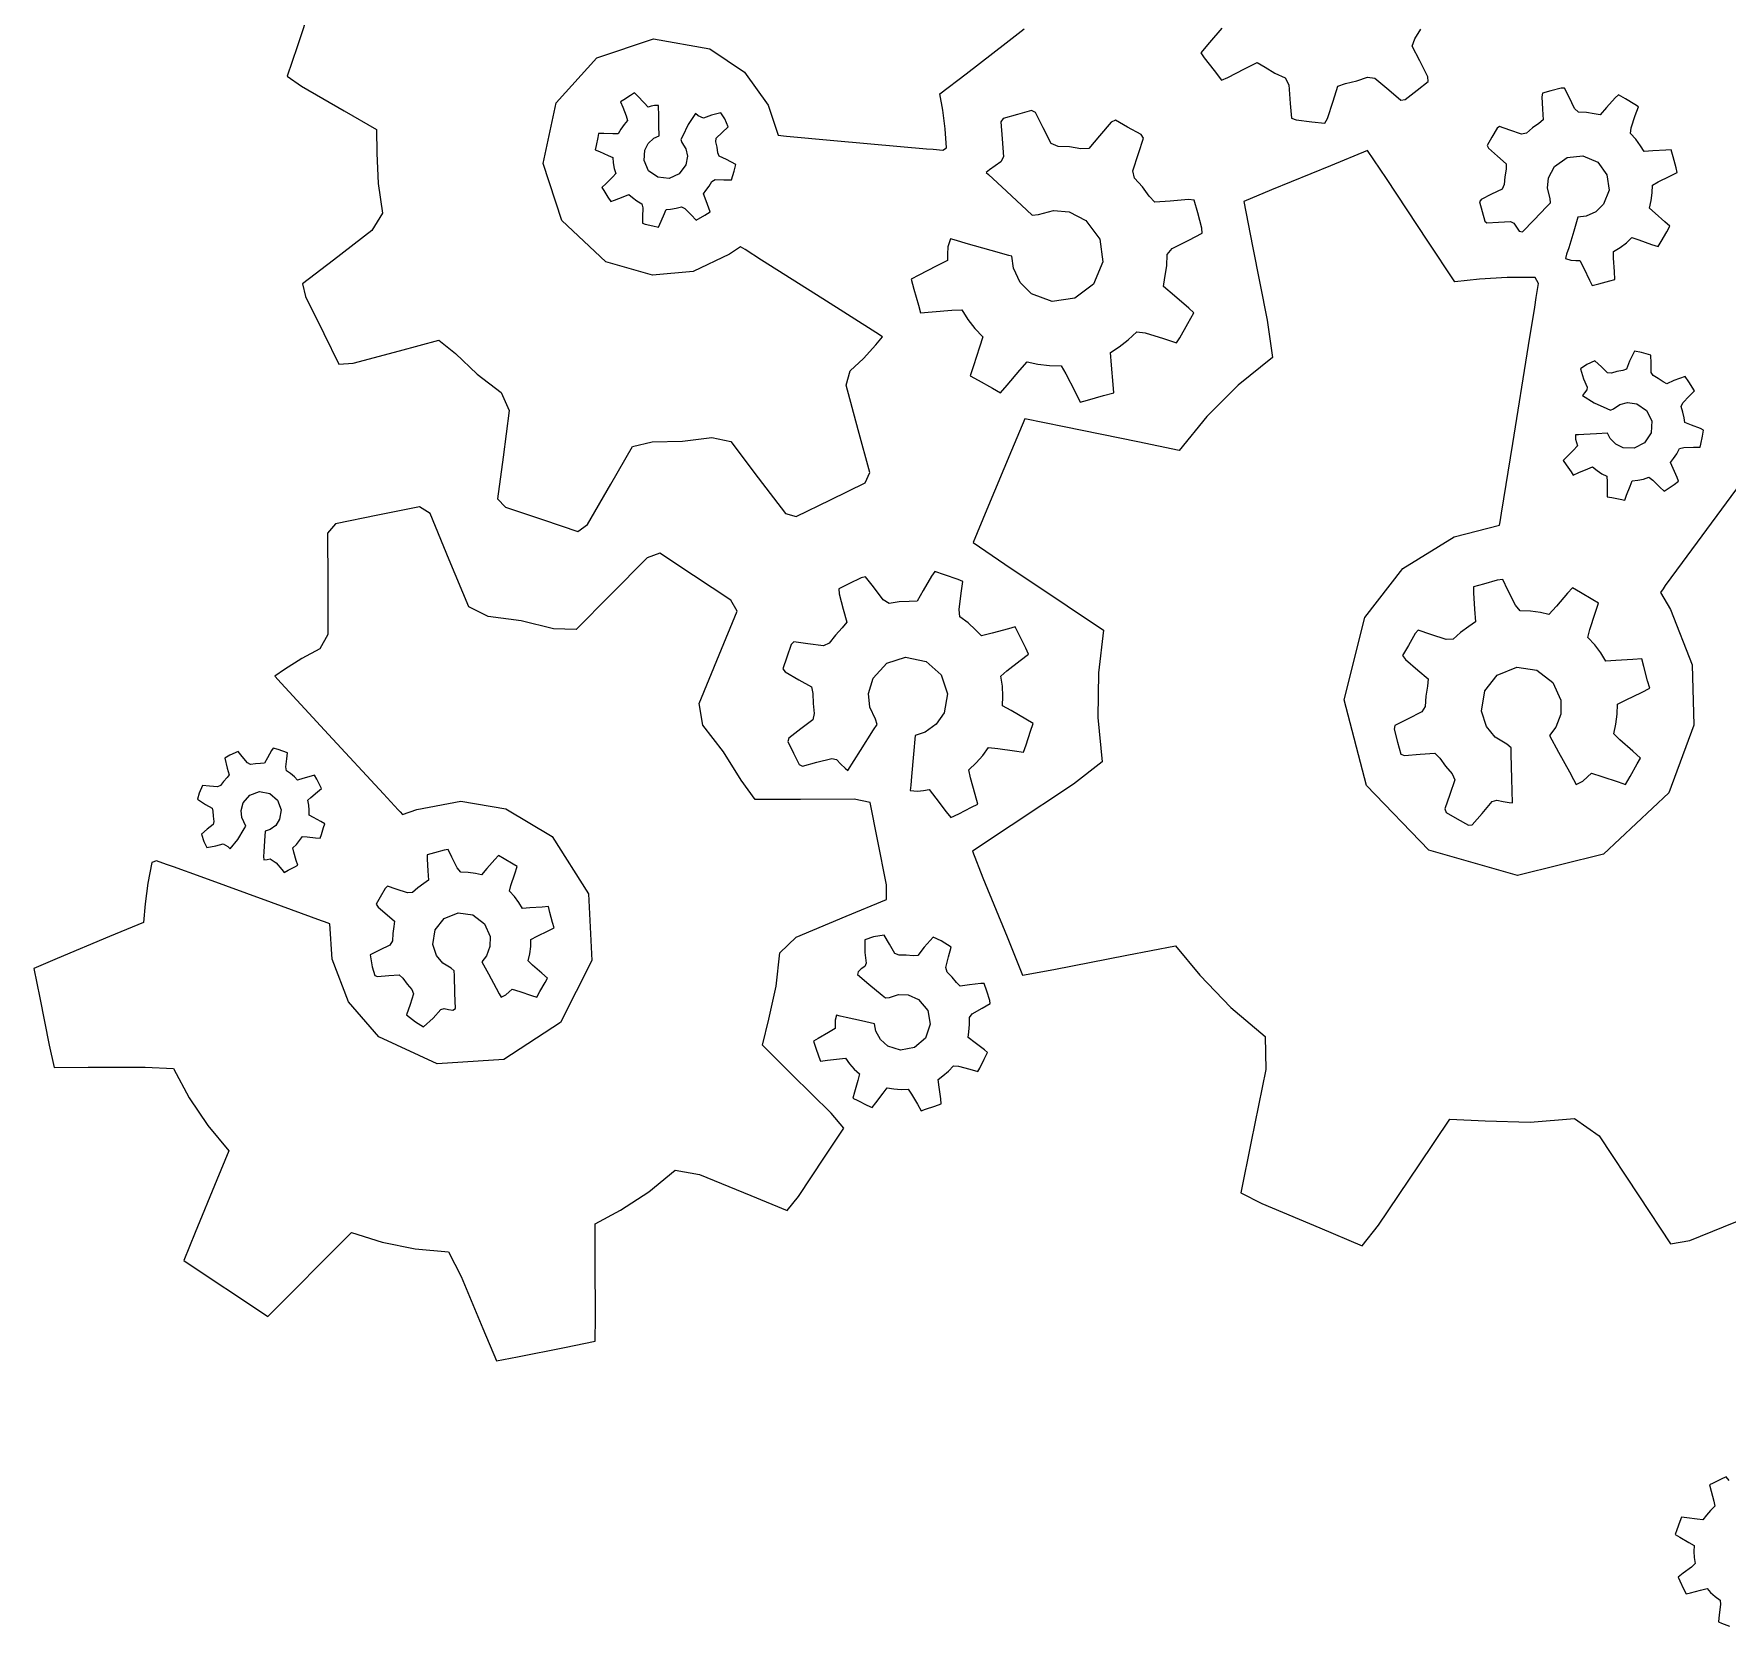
# Model space of a CAD drawing. Header units: metres. Extents: x 0 to 178, y 0 to 186.
# Drawn here: x 69.34 to 84.45, y 78.2 to 92.4 of the extents above; entities that cross this region are included whole.
import ezdxf

# ---------------------------------------------------------------- set-up
doc = ezdxf.new("R2010")
doc.units = ezdxf.units.M

msp = doc.modelspace()

# ---------------------------------------------------------------- linework, layer by layer
at = {"layer": 'COMPONENT0'}
for p, q in [((71.807, 92.646), (71.686, 92.288)), ((74.362, 92.19), (74.868, 92.36)), ((74.868, 92.36), (75.371, 92.27)), ((78.016, 92.322), (78.176, 92.447)), ((79.941, 92.453), (79.831, 92.325)), ((81.639, 92.294), (81.663, 92.359)), ((81.663, 92.359), (81.717, 92.446)), ((71.686, 92.288), (71.597, 92.025)), ((75.371, 92.27), (75.68, 92.061)), ((77.657, 92.046), (78.016, 92.322)), ((79.831, 92.325), (79.753, 92.233)), ((79.753, 92.233), (79.783, 92.188)), ((81.707, 92.162), (81.639, 92.294)), ((74, 91.789), (74.362, 92.19)), ((75.68, 92.061), (75.892, 91.766)), ((77.424, 91.868), (77.657, 92.046)), ((79.783, 92.188), (79.873, 92.075)), ((79.873, 92.075), (79.938, 91.991)), ((79.994, 92.014), (80.143, 92.091)), ((80.143, 92.091), (80.256, 92.148)), ((80.256, 92.148), (80.326, 92.105)), ((80.326, 92.105), (80.414, 92.053)), ((80.414, 92.053), (80.507, 92.01)), ((81.779, 92.02), (81.707, 92.162)), ((71.597, 92.025), (71.726, 91.936)), ((71.726, 91.936), (72.106, 91.717)), ((79.938, 91.991), (79.994, 92.014)), ((80.507, 92.01), (80.538, 91.948)), ((80.538, 91.948), (80.551, 91.783)), ((80.933, 91.804), (80.976, 91.936)), ((80.976, 91.936), (81.045, 91.959)), ((81.045, 91.959), (81.144, 91.983)), ((81.144, 91.983), (81.241, 92.018)), ((81.241, 92.018), (81.307, 92.008)), ((81.307, 92.008), (81.43, 91.903)), ((81.43, 91.903), (81.539, 91.81)), ((81.577, 91.818), (81.684, 91.902)), ((81.684, 91.902), (81.781, 91.979)), ((81.781, 91.979), (81.779, 92.02)), ((82.877, 91.894), (82.801, 91.874)), ((82.97, 91.919), (82.877, 91.894)), ((83, 91.92), (82.97, 91.919)), ((83.04, 91.839), (83, 91.92)), ((73.884, 91.245), (74, 91.789)), ((74.602, 91.814), (74.574, 91.796)), ((74.574, 91.796), (74.593, 91.749)), ((74.593, 91.749), (74.623, 91.671)), ((74.662, 91.852), (74.602, 91.814)), ((74.699, 91.876), (74.662, 91.852)), ((74.726, 91.849), (74.699, 91.876)), ((74.783, 91.789), (74.726, 91.849)), ((74.821, 91.75), (74.783, 91.789)), ((74.847, 91.757), (74.821, 91.75)), ((74.877, 91.765), (74.847, 91.757)), ((74.912, 91.765), (74.877, 91.765)), ((74.913, 91.738), (74.912, 91.765)), ((75.892, 91.766), (75.981, 91.498)), ((77.449, 91.722), (77.424, 91.868)), ((80.551, 91.783), (80.561, 91.651)), ((80.883, 91.649), (80.933, 91.804)), ((81.539, 91.81), (81.577, 91.818)), ((82.801, 91.874), (82.796, 91.841)), ((82.796, 91.841), (82.803, 91.73)), ((83.089, 91.737), (83.04, 91.839)), ((83.375, 91.745), (83.318, 91.68)), ((83.45, 91.831), (83.375, 91.745)), ((83.48, 91.859), (83.45, 91.831)), ((83.542, 91.823), (83.48, 91.859)), ((83.627, 91.773), (83.542, 91.823)), ((83.658, 91.752), (83.627, 91.773)), ((83.631, 91.674), (83.658, 91.752)), ((72.106, 91.717), (72.394, 91.551)), ((74.605, 91.594), (74.576, 91.554)), ((74.637, 91.631), (74.605, 91.594)), ((74.623, 91.671), (74.637, 91.631)), ((74.914, 91.695), (74.913, 91.738)), ((74.916, 91.585), (74.914, 91.695)), ((75.177, 91.595), (75.125, 91.488)), ((75.243, 91.691), (75.177, 91.595)), ((75.267, 91.673), (75.243, 91.691)), ((75.314, 91.65), (75.267, 91.673)), ((75.385, 91.677), (75.314, 91.65)), ((75.47, 91.698), (75.385, 91.677)), ((75.504, 91.645), (75.47, 91.698)), ((75.535, 91.574), (75.504, 91.645)), ((77.471, 91.556), (77.449, 91.722)), ((77.989, 91.648), (77.967, 91.617)), ((77.967, 91.617), (77.979, 91.465)), ((78.116, 91.684), (77.989, 91.648)), ((78.242, 91.72), (78.116, 91.684)), ((78.276, 91.702), (78.242, 91.72)), ((78.346, 91.564), (78.276, 91.702)), ((78.953, 91.615), (78.849, 91.494)), ((78.99, 91.634), (78.953, 91.615)), ((79.099, 91.572), (78.99, 91.634)), ((80.561, 91.651), (80.604, 91.636)), ((80.604, 91.636), (80.744, 91.619)), ((80.744, 91.619), (80.859, 91.606)), ((80.859, 91.606), (80.883, 91.649)), ((82.77, 91.604), (82.713, 91.564)), ((82.808, 91.636), (82.77, 91.604)), ((82.803, 91.73), (82.808, 91.636)), ((83.124, 91.705), (83.089, 91.737)), ((83.194, 91.702), (83.124, 91.705)), ((83.263, 91.69), (83.194, 91.702)), ((83.318, 91.68), (83.263, 91.69)), ((83.593, 91.565), (83.631, 91.674)), ((72.394, 91.551), (72.398, 91.338)), ((74.37, 91.478), (74.355, 91.408)), ((74.378, 91.515), (74.37, 91.478)), ((74.423, 91.514), (74.378, 91.515)), ((74.506, 91.512), (74.423, 91.514)), ((74.553, 91.511), (74.506, 91.512)), ((74.576, 91.554), (74.553, 91.511)), ((74.821, 91.426), (74.871, 91.471)), ((74.871, 91.471), (74.918, 91.493)), ((74.918, 91.493), (74.916, 91.585)), ((75.125, 91.488), (75.111, 91.46)), ((75.111, 91.46), (75.121, 91.435)), ((75.424, 91.439), (75.427, 91.471)), ((75.436, 91.392), (75.424, 91.439)), ((75.427, 91.471), (75.481, 91.523)), ((75.481, 91.523), (75.535, 91.574)), ((75.981, 91.498), (76.028, 91.494)), ((76.028, 91.494), (76.054, 91.491)), ((76.054, 91.491), (76.477, 91.453)), ((76.477, 91.453), (77.072, 91.399)), ((77.483, 91.387), (77.471, 91.556)), ((77.979, 91.465), (77.991, 91.306)), ((78.417, 91.425), (78.346, 91.564)), ((78.849, 91.494), (78.752, 91.38)), ((79.219, 91.505), (79.099, 91.572)), ((79.197, 91.335), (79.241, 91.473)), ((79.241, 91.473), (79.219, 91.505)), ((82.351, 91.481), (82.308, 91.408)), ((82.398, 91.561), (82.351, 91.481)), ((82.42, 91.576), (82.398, 91.561)), ((82.512, 91.544), (82.42, 91.576)), ((82.616, 91.508), (82.512, 91.544)), ((82.661, 91.518), (82.616, 91.508)), ((82.713, 91.564), (82.661, 91.518)), ((83.588, 91.514), (83.593, 91.565)), ((83.635, 91.462), (83.588, 91.514)), ((83.677, 91.405), (83.635, 91.462)), ((72.398, 91.338), (72.409, 91.068)), ((74.355, 91.408), (74.346, 91.369)), ((74.346, 91.369), (74.385, 91.352)), ((74.385, 91.352), (74.462, 91.319)), ((74.462, 91.319), (74.506, 91.3)), ((74.506, 91.3), (74.509, 91.252)), ((74.783, 91.272), (74.789, 91.366)), ((74.789, 91.366), (74.821, 91.426)), ((75.121, 91.435), (75.156, 91.378)), ((75.156, 91.378), (75.17, 91.313)), ((75.17, 91.313), (75.156, 91.234)), ((75.442, 91.343), (75.436, 91.392)), ((75.453, 91.311), (75.442, 91.343)), ((75.519, 91.282), (75.453, 91.311)), ((77.072, 91.399), (77.305, 91.378)), ((77.305, 91.378), (77.364, 91.373)), ((77.364, 91.373), (77.449, 91.365)), ((77.449, 91.365), (77.483, 91.387)), ((77.991, 91.306), (77.969, 91.26)), ((78.479, 91.399), (78.417, 91.425)), ((78.581, 91.394), (78.479, 91.399)), ((78.682, 91.377), (78.581, 91.394)), ((78.752, 91.38), (78.682, 91.377)), ((79.146, 91.181), (79.197, 91.335)), ((81.241, 91.362), (80.911, 91.227)), ((81.41, 91.113), (81.241, 91.362)), ((82.308, 91.408), (82.32, 91.383)), ((82.32, 91.383), (82.401, 91.311)), ((82.401, 91.311), (82.477, 91.244)), ((82.91, 91.219), (83.024, 91.301)), ((83.024, 91.301), (83.162, 91.316)), ((83.162, 91.316), (83.295, 91.258)), ((83.709, 91.354), (83.677, 91.405)), ((83.786, 91.359), (83.709, 91.354)), ((83.902, 91.366), (83.786, 91.359)), ((83.952, 91.368), (83.902, 91.366)), ((83.968, 91.306), (83.952, 91.368)), ((83.994, 91.209), (83.968, 91.306)), ((74.048, 90.737), (73.884, 91.245)), ((74.531, 91.156), (74.504, 91.126)), ((74.509, 91.252), (74.517, 91.203)), ((74.517, 91.203), (74.531, 91.156)), ((74.824, 91.182), (74.783, 91.272)), ((74.905, 91.124), (74.824, 91.182)), ((75.097, 91.154), (75.007, 91.114)), ((75.156, 91.234), (75.097, 91.154)), ((75.602, 91.237), (75.519, 91.282)), ((75.564, 91.1), (75.589, 91.179)), ((75.589, 91.179), (75.602, 91.237)), ((77.866, 91.189), (77.838, 91.166)), ((77.838, 91.166), (77.859, 91.147)), ((77.859, 91.147), (78.017, 91)), ((77.917, 91.227), (77.866, 91.189)), ((77.969, 91.26), (77.917, 91.227)), ((79.162, 91.115), (79.146, 91.181)), ((80.911, 91.227), (80.384, 91.011)), ((82.478, 91.197), (82.466, 91.128)), ((82.477, 91.244), (82.478, 91.197)), ((82.857, 91.119), (82.91, 91.219)), ((83.295, 91.258), (83.378, 91.145)), ((83.378, 91.145), (83.396, 91.007)), ((83.834, 91.083), (83.939, 91.134)), ((83.939, 91.134), (84.004, 91.166)), ((84.004, 91.166), (83.994, 91.209)), ((72.409, 91.068), (72.448, 90.803)), ((74.444, 91.068), (74.407, 91.032)), ((74.407, 91.032), (74.423, 91.005)), ((74.423, 91.005), (74.461, 90.946)), ((74.504, 91.126), (74.444, 91.068)), ((75.007, 91.114), (74.905, 91.124)), ((75.315, 90.975), (75.334, 91.005)), ((75.334, 91.005), (75.363, 91.044)), ((75.363, 91.044), (75.389, 91.087)), ((75.389, 91.087), (75.417, 91.103)), ((75.417, 91.103), (75.494, 91.101)), ((75.494, 91.101), (75.564, 91.1)), ((78.017, 91), (78.199, 90.831)), ((79.232, 91.039), (79.162, 91.115)), ((79.293, 90.955), (79.232, 91.039)), ((80.384, 91.011), (80.137, 90.907)), ((81.78, 90.553), (81.41, 91.113)), ((82.443, 91.018), (82.348, 90.972)), ((82.461, 91.059), (82.443, 91.018)), ((82.466, 91.128), (82.461, 91.059)), ((82.848, 91.025), (82.857, 91.119)), ((82.87, 90.934), (82.848, 91.025)), ((83.396, 91.007), (83.347, 90.883)), ((83.772, 90.915), (83.782, 90.984)), ((83.782, 90.984), (83.784, 91.053)), ((83.784, 91.053), (83.834, 91.083)), ((74.461, 90.946), (74.486, 90.907)), ((74.486, 90.907), (74.519, 90.919)), ((74.519, 90.919), (74.596, 90.949)), ((74.596, 90.949), (74.647, 90.969)), ((74.647, 90.969), (74.68, 90.942)), ((74.68, 90.942), (74.72, 90.913)), ((74.72, 90.913), (74.763, 90.888)), ((74.763, 90.888), (74.771, 90.852)), ((74.771, 90.852), (74.769, 90.771)), ((74.957, 90.779), (74.981, 90.835)), ((74.981, 90.835), (75.02, 90.84)), ((75.02, 90.84), (75.07, 90.847)), ((75.07, 90.847), (75.117, 90.86)), ((75.117, 90.86), (75.148, 90.846)), ((75.148, 90.846), (75.203, 90.788)), ((75.339, 90.913), (75.315, 90.975)), ((75.372, 90.816), (75.339, 90.913)), ((79.341, 90.9), (79.293, 90.955)), ((79.48, 90.911), (79.341, 90.9)), ((79.644, 90.924), (79.48, 90.911)), ((79.693, 90.918), (79.644, 90.924)), ((79.725, 90.805), (79.693, 90.918)), ((80.137, 90.907), (80.215, 90.51)), ((82.254, 90.926), (82.241, 90.903)), ((82.241, 90.903), (82.264, 90.818)), ((82.348, 90.972), (82.254, 90.926)), ((82.725, 90.742), (82.842, 90.864)), ((82.842, 90.864), (82.873, 90.896)), ((82.873, 90.896), (82.87, 90.934)), ((83.347, 90.883), (83.277, 90.815)), ((83.756, 90.849), (83.772, 90.915)), ((83.807, 90.804), (83.756, 90.849)), ((72.448, 90.803), (72.355, 90.648)), ((74.443, 90.37), (74.048, 90.737)), ((74.769, 90.771), (74.768, 90.713)), ((74.768, 90.713), (74.793, 90.705)), ((74.793, 90.705), (74.861, 90.69)), ((74.861, 90.69), (74.911, 90.679)), ((74.911, 90.679), (74.924, 90.704)), ((74.924, 90.704), (74.957, 90.779)), ((75.203, 90.788), (75.247, 90.742)), ((75.247, 90.742), (75.325, 90.786)), ((75.325, 90.786), (75.372, 90.816)), ((78.199, 90.831), (78.248, 90.785)), ((78.248, 90.785), (78.304, 90.791)), ((78.304, 90.791), (78.438, 90.826)), ((78.438, 90.826), (78.577, 90.814)), ((78.577, 90.814), (78.726, 90.739)), ((78.726, 90.739), (78.851, 90.572)), ((79.763, 90.669), (79.725, 90.805)), ((82.264, 90.818), (82.287, 90.731)), ((82.287, 90.731), (82.307, 90.716)), ((82.307, 90.716), (82.41, 90.722)), ((82.41, 90.722), (82.518, 90.729)), ((82.518, 90.729), (82.548, 90.714)), ((82.548, 90.714), (82.571, 90.677)), ((82.624, 90.637), (82.725, 90.742)), ((83.118, 90.768), (83.081, 90.644)), ((83.191, 90.777), (83.118, 90.768)), ((83.277, 90.815), (83.191, 90.777)), ((83.895, 90.726), (83.807, 90.804)), ((83.94, 90.686), (83.895, 90.726)), ((83.912, 90.638), (83.94, 90.686)), ((72.355, 90.648), (72.011, 90.384)), ((77.518, 90.573), (77.496, 90.502)), ((77.572, 90.558), (77.518, 90.573)), ((77.659, 90.533), (77.572, 90.558)), ((77.88, 90.471), (77.659, 90.533)), ((78.851, 90.572), (78.877, 90.368)), ((79.498, 90.487), (79.647, 90.563)), ((79.647, 90.563), (79.766, 90.624)), ((79.766, 90.624), (79.763, 90.669)), ((82.02, 90.191), (81.78, 90.553)), ((82.571, 90.677), (82.595, 90.643)), ((82.595, 90.643), (82.624, 90.637)), ((83.081, 90.644), (83.036, 90.495)), ((83.495, 90.496), (83.551, 90.539)), ((83.551, 90.539), (83.601, 90.586)), ((83.601, 90.586), (83.663, 90.564)), ((83.663, 90.564), (83.774, 90.525)), ((83.834, 90.505), (83.861, 90.551)), ((83.861, 90.551), (83.912, 90.638)), ((72.011, 90.384), (71.735, 90.174)), ((75.545, 90.436), (75.221, 90.284)), ((75.644, 90.504), (75.545, 90.436)), ((75.686, 90.478), (75.644, 90.504)), ((75.832, 90.385), (75.686, 90.478)), ((76.378, 90.039), (75.832, 90.385)), ((77.492, 90.38), (77.392, 90.329)), ((77.493, 90.438), (77.492, 90.38)), ((77.496, 90.502), (77.493, 90.438)), ((78.038, 90.427), (77.88, 90.471)), ((78.065, 90.419), (78.038, 90.427)), ((78.08, 90.312), (78.065, 90.419)), ((79.448, 90.332), (79.452, 90.435)), ((79.452, 90.435), (79.498, 90.487)), ((80.215, 90.51), (80.344, 89.85)), ((83.018, 90.436), (83.008, 90.4)), ((83.008, 90.4), (83.055, 90.385)), ((83.036, 90.495), (83.018, 90.436)), ((83.055, 90.385), (83.099, 90.382)), ((83.099, 90.382), (83.137, 90.38)), ((83.137, 90.38), (83.171, 90.312)), ((83.437, 90.461), (83.495, 90.496)), ((83.437, 90.401), (83.437, 90.461)), ((83.444, 90.283), (83.437, 90.401)), ((83.774, 90.525), (83.834, 90.505)), ((74.859, 90.249), (74.443, 90.37)), ((75.221, 90.284), (74.859, 90.249)), ((77.236, 90.25), (77.167, 90.214)), ((77.392, 90.329), (77.236, 90.25)), ((78.139, 90.185), (78.08, 90.312)), ((78.877, 90.368), (78.795, 90.17)), ((79.42, 90.148), (79.433, 90.229)), ((79.433, 90.229), (79.448, 90.332)), ((82.487, 90.229), (82.239, 90.213)), ((82.737, 90.229), (82.487, 90.229)), ((82.766, 90.176), (82.737, 90.229)), ((83.171, 90.312), (83.222, 90.206)), ((83.448, 90.212), (83.444, 90.283)), ((71.735, 90.174), (71.763, 90.059)), ((77.167, 90.214), (77.192, 90.125)), ((77.192, 90.125), (77.232, 89.982)), ((78.242, 90.084), (78.139, 90.185)), ((78.426, 90.015), (78.242, 90.084)), ((78.795, 90.17), (78.629, 90.044)), ((79.517, 90.065), (79.42, 90.148)), ((82.239, 90.213), (82.02, 90.191)), ((82.746, 90.051), (82.766, 90.176)), ((83.222, 90.206), (83.246, 90.158)), ((83.246, 90.158), (83.306, 90.174)), ((83.306, 90.174), (83.403, 90.2)), ((83.403, 90.2), (83.448, 90.212)), ((71.763, 90.059), (71.926, 89.729)), ((76.851, 89.739), (76.378, 90.039)), ((77.232, 89.982), (77.252, 89.915)), ((77.356, 89.924), (77.531, 89.937)), ((77.531, 89.937), (77.619, 89.94)), ((77.619, 89.94), (77.673, 89.854)), ((78.629, 90.044), (78.426, 90.015)), ((79.646, 89.955), (79.517, 90.065)), ((79.689, 89.913), (79.646, 89.955)), ((82.678, 89.623), (82.733, 89.965)), ((82.733, 89.965), (82.746, 90.051)), ((77.252, 89.915), (77.356, 89.924)), ((77.673, 89.854), (77.737, 89.773)), ((79.565, 89.692), (79.636, 89.819)), ((79.636, 89.819), (79.689, 89.913)), ((80.344, 89.85), (80.392, 89.515)), ((71.926, 89.729), (72.06, 89.457)), ((72.602, 89.576), (72.951, 89.67)), ((72.951, 89.67), (73.1, 89.55)), ((76.741, 89.508), (76.853, 89.628)), ((76.913, 89.7), (76.851, 89.739)), ((76.853, 89.628), (76.913, 89.7)), ((77.737, 89.773), (77.808, 89.7)), ((77.808, 89.7), (77.778, 89.608)), ((79.023, 89.61), (79.105, 89.672)), ((79.105, 89.672), (79.181, 89.744)), ((79.181, 89.744), (79.257, 89.737)), ((79.257, 89.737), (79.419, 89.684)), ((79.419, 89.684), (79.535, 89.647)), ((79.535, 89.647), (79.565, 89.692)), ((82.537, 88.749), (82.678, 89.623)), ((72.188, 89.465), (72.602, 89.576)), ((73.1, 89.55), (73.294, 89.366)), ((76.622, 89.397), (76.741, 89.508)), ((77.778, 89.608), (77.723, 89.442)), ((78.137, 89.401), (78.202, 89.478)), ((78.202, 89.478), (78.299, 89.456)), ((78.948, 89.561), (79.023, 89.61)), ((78.957, 89.446), (78.948, 89.561)), ((80.392, 89.515), (80.086, 89.269)), ((83.271, 89.487), (83.198, 89.452)), ((83.328, 89.433), (83.271, 89.487)), ((83.579, 89.483), (83.551, 89.412)), ((83.623, 89.572), (83.579, 89.483)), ((83.685, 89.561), (83.623, 89.572)), ((83.769, 89.537), (83.685, 89.561)), ((83.771, 89.464), (83.769, 89.537)), ((72.06, 89.457), (72.188, 89.465)), ((73.294, 89.366), (73.509, 89.203)), ((76.588, 89.269), (76.622, 89.397)), ((77.723, 89.442), (77.694, 89.353)), ((77.694, 89.353), (77.764, 89.314)), ((78.024, 89.269), (78.137, 89.401)), ((78.299, 89.456), (78.402, 89.443)), ((78.402, 89.443), (78.505, 89.441)), ((78.505, 89.441), (78.549, 89.369)), ((78.549, 89.369), (78.628, 89.214)), ((78.971, 89.275), (78.957, 89.446)), ((83.198, 89.452), (83.143, 89.414)), ((83.143, 89.414), (83.169, 89.325)), ((83.169, 89.325), (83.201, 89.252)), ((83.384, 89.378), (83.328, 89.433)), ((83.418, 89.377), (83.384, 89.378)), ((83.467, 89.391), (83.418, 89.377)), ((83.519, 89.399), (83.467, 89.391)), ((83.551, 89.412), (83.519, 89.399)), ((83.772, 89.382), (83.771, 89.464)), ((83.79, 89.354), (83.772, 89.382)), ((83.836, 89.329), (83.79, 89.354)), ((83.879, 89.299), (83.836, 89.329)), ((84.076, 89.347), (83.976, 89.309)), ((84.11, 89.299), (84.076, 89.347)), ((73.509, 89.203), (73.58, 89.044)), ((76.695, 88.871), (76.588, 89.269)), ((77.764, 89.314), (77.894, 89.241)), ((77.894, 89.241), (77.966, 89.201)), ((77.966, 89.201), (78.024, 89.269)), ((78.628, 89.214), (78.677, 89.118)), ((78.741, 89.135), (78.883, 89.175)), ((78.883, 89.175), (78.975, 89.201)), ((78.975, 89.201), (78.971, 89.275)), ((80.086, 89.269), (79.805, 88.99)), ((83.178, 89.201), (83.16, 89.175)), ((83.16, 89.175), (83.264, 89.11)), ((83.198, 89.226), (83.178, 89.201)), ((83.201, 89.252), (83.198, 89.226)), ((83.911, 89.28), (83.879, 89.299)), ((83.976, 89.309), (83.911, 89.28)), ((84.054, 89.11), (84.113, 89.17)), ((84.159, 89.219), (84.11, 89.299)), ((84.113, 89.17), (84.159, 89.219)), ((73.58, 89.044), (73.525, 88.625)), ((78.677, 89.118), (78.741, 89.135)), ((83.264, 89.11), (83.378, 89.059)), ((83.378, 89.059), (83.409, 89.046)), ((83.409, 89.046), (83.435, 89.058)), ((83.435, 89.058), (83.493, 89.096)), ((83.493, 89.096), (83.562, 89.114)), ((83.562, 89.114), (83.645, 89.103)), ((83.645, 89.103), (83.732, 89.043)), ((83.732, 89.043), (83.778, 88.951)), ((84.041, 89.077), (84.054, 89.11)), ((84.056, 89.027), (84.041, 89.077)), ((84.066, 88.976), (84.056, 89.027)), ((76.798, 88.488), (76.695, 88.871)), ((78.182, 88.968), (78.064, 88.686)), ((78.534, 88.896), (78.182, 88.968)), ((79.192, 88.762), (78.534, 88.896)), ((79.805, 88.99), (79.558, 88.687)), ((83.778, 88.951), (83.771, 88.843)), ((84.073, 88.935), (84.066, 88.976)), ((84.133, 88.912), (84.073, 88.935)), ((84.212, 88.881), (84.133, 88.912)), ((84.24, 88.867), (84.212, 88.881)), ((84.23, 88.814), (84.24, 88.867)), ((74.486, 88.385), (74.681, 88.722)), ((74.681, 88.722), (74.857, 88.762)), ((74.857, 88.762), (75.125, 88.768)), ((75.125, 88.768), (75.388, 88.801)), ((75.388, 88.801), (75.557, 88.766)), ((75.557, 88.766), (75.803, 88.443)), ((79.558, 88.687), (79.192, 88.762)), ((82.437, 88.126), (82.537, 88.749)), ((83.116, 88.728), (83.076, 88.687)), ((83.124, 88.826), (83.096, 88.824)), ((83.096, 88.824), (83.097, 88.787)), ((83.097, 88.787), (83.107, 88.756)), ((83.107, 88.756), (83.116, 88.728)), ((83.17, 88.828), (83.124, 88.826)), ((83.285, 88.835), (83.17, 88.828)), ((83.382, 88.841), (83.285, 88.835)), ((83.407, 88.792), (83.382, 88.841)), ((83.456, 88.742), (83.407, 88.792)), ((83.522, 88.71), (83.456, 88.742)), ((83.713, 88.755), (83.621, 88.708)), ((83.771, 88.843), (83.713, 88.755)), ((84.21, 88.715), (84.217, 88.742)), ((84.217, 88.742), (84.23, 88.814)), ((73.525, 88.625), (73.475, 88.253)), ((78.064, 88.686), (77.843, 88.158)), ((83.015, 88.624), (82.988, 88.595)), ((82.988, 88.595), (83.014, 88.557)), ((83.076, 88.687), (83.015, 88.624)), ((83.621, 88.708), (83.522, 88.71)), ((83.945, 88.578), (83.972, 88.613)), ((83.968, 88.524), (83.945, 88.578)), ((83.972, 88.613), (84.001, 88.656)), ((84.001, 88.656), (84.026, 88.703)), ((84.026, 88.703), (84.063, 88.712)), ((84.063, 88.712), (84.149, 88.714)), ((84.149, 88.714), (84.21, 88.715)), ((75.803, 88.443), (76.047, 88.125)), ((76.756, 88.398), (76.798, 88.488)), ((83.014, 88.557), (83.057, 88.496)), ((83.057, 88.496), (83.077, 88.467)), ((83.077, 88.467), (83.126, 88.488)), ((83.126, 88.488), (83.207, 88.523)), ((83.207, 88.523), (83.248, 88.539)), ((83.248, 88.539), (83.289, 88.507)), ((83.289, 88.507), (83.332, 88.479)), ((83.332, 88.479), (83.378, 88.456)), ((83.378, 88.456), (83.379, 88.407)), ((83.584, 88.368), (83.603, 88.415)), ((83.603, 88.415), (83.653, 88.42)), ((83.653, 88.42), (83.704, 88.431)), ((83.704, 88.431), (83.753, 88.447)), ((83.753, 88.447), (83.786, 88.42)), ((83.786, 88.42), (83.849, 88.36)), ((84.003, 88.445), (83.968, 88.524)), ((84.017, 88.411), (84.003, 88.445)), ((84.617, 88.457), (84.05, 87.686)), ((74.279, 88.026), (74.486, 88.385)), ((76.447, 88.246), (76.756, 88.398)), ((83.379, 88.407), (83.38, 88.319)), ((83.38, 88.319), (83.381, 88.272)), ((83.381, 88.272), (83.421, 88.265)), ((83.421, 88.265), (83.495, 88.251)), ((83.536, 88.244), (83.552, 88.286)), ((83.552, 88.286), (83.584, 88.368)), ((83.849, 88.36), (83.888, 88.322)), ((83.888, 88.322), (83.916, 88.34)), ((83.916, 88.34), (83.977, 88.383)), ((83.977, 88.383), (84.017, 88.411)), ((72.778, 88.183), (72.406, 88.108)), ((72.873, 88.125), (72.778, 88.183)), ((73.045, 87.711), (72.873, 88.125)), ((73.475, 88.253), (73.548, 88.181)), ((73.548, 88.181), (73.885, 88.067)), ((76.047, 88.125), (76.142, 88.096)), ((76.142, 88.096), (76.447, 88.246)), ((77.843, 88.158), (77.72, 87.864)), ((82.431, 88.088), (82.437, 88.126)), ((83.495, 88.251), (83.536, 88.244)), ((72.029, 88.032), (71.958, 87.947)), ((72.406, 88.108), (72.029, 88.032)), ((73.885, 88.067), (74.193, 87.962)), ((74.193, 87.962), (74.279, 88.026)), ((82.015, 87.916), (82.42, 88.02)), ((82.42, 88.02), (82.425, 88.049)), ((82.425, 88.049), (82.431, 88.088)), ((71.958, 87.947), (71.96, 87.504)), ((77.72, 87.864), (78.004, 87.672)), ((81.557, 87.632), (82.015, 87.916)), ((73.219, 87.292), (73.045, 87.711)), ((74.811, 87.727), (74.485, 87.397)), ((74.923, 87.771), (74.811, 87.727)), ((75.226, 87.57), (74.923, 87.771)), ((78.004, 87.672), (78.56, 87.299)), ((84.05, 87.686), (83.898, 87.48)), ((75.557, 87.35), (75.226, 87.57)), ((76.722, 87.55), (76.612, 87.496)), ((76.76, 87.56), (76.722, 87.55)), ((76.831, 87.468), (76.76, 87.56)), ((77.349, 87.563), (77.276, 87.436)), ((77.378, 87.606), (77.349, 87.563)), ((77.466, 87.576), (77.378, 87.606)), ((77.586, 87.536), (77.466, 87.576)), ((77.629, 87.517), (77.586, 87.536)), ((77.615, 87.413), (77.629, 87.517)), ((81.216, 87.197), (81.557, 87.632)), ((82.399, 87.528), (82.276, 87.494)), ((82.447, 87.536), (82.399, 87.528)), ((82.494, 87.441), (82.447, 87.536)), ((71.96, 87.504), (71.962, 87.044)), ((74.485, 87.397), (74.178, 87.089)), ((76.612, 87.496), (76.521, 87.451)), ((76.521, 87.451), (76.524, 87.408)), ((76.524, 87.408), (76.561, 87.27)), ((76.919, 87.353), (76.831, 87.468)), ((77.276, 87.436), (77.22, 87.34)), ((77.596, 87.266), (77.615, 87.413)), ((82.276, 87.494), (82.186, 87.47)), ((82.186, 87.47), (82.186, 87.417)), ((82.186, 87.417), (82.196, 87.269)), ((82.56, 87.307), (82.494, 87.441)), ((83.025, 87.412), (82.926, 87.298)), ((83.069, 87.459), (83.025, 87.412)), ((83.141, 87.418), (83.069, 87.459)), ((83.253, 87.353), (83.141, 87.418)), ((83.878, 87.452), (83.855, 87.42)), ((83.855, 87.42), (83.945, 87.267)), ((83.898, 87.48), (83.878, 87.452)), ((73.392, 87.206), (73.219, 87.292)), ((73.686, 87.167), (73.392, 87.206)), ((75.455, 86.863), (75.615, 87.252)), ((75.615, 87.252), (75.557, 87.35)), ((76.561, 87.27), (76.592, 87.153)), ((76.971, 87.321), (76.919, 87.353)), ((77.059, 87.335), (76.971, 87.321)), ((77.149, 87.338), (77.059, 87.335)), ((77.22, 87.34), (77.149, 87.338)), ((77.602, 87.201), (77.596, 87.266)), ((78.56, 87.299), (78.883, 87.082)), ((82.196, 87.269), (82.203, 87.157)), ((82.602, 87.256), (82.56, 87.307)), ((82.694, 87.252), (82.602, 87.256)), ((82.784, 87.239), (82.694, 87.252)), ((82.86, 87.222), (82.784, 87.239)), ((82.926, 87.298), (82.86, 87.222)), ((83.225, 87.09), (83.273, 87.234)), ((83.303, 87.323), (83.253, 87.353)), ((83.273, 87.234), (83.303, 87.323)), ((83.945, 87.267), (84.137, 86.772)), ((73.976, 87.096), (73.686, 87.167)), ((74.178, 87.089), (73.976, 87.096)), ((76.552, 87.104), (76.491, 87.039)), ((76.592, 87.153), (76.552, 87.104)), ((77.675, 87.147), (77.602, 87.201)), ((77.742, 87.086), (77.675, 87.147)), ((77.795, 87.031), (77.742, 87.086)), ((77.891, 87.057), (77.795, 87.031)), ((78.035, 87.095), (77.891, 87.057)), ((78.097, 87.111), (78.035, 87.095)), ((78.134, 87.036), (78.097, 87.111)), ((78.883, 87.082), (78.84, 86.701)), ((81.032, 86.462), (81.216, 87.197)), ((81.694, 87.082), (81.667, 87.053)), ((81.805, 87.045), (81.694, 87.082)), ((82.071, 87.062), (82.004, 87.001)), ((82.144, 87.116), (82.071, 87.062)), ((82.203, 87.157), (82.144, 87.116)), ((83.207, 87.018), (83.225, 87.09)), ((71.888, 86.915), (71.728, 86.829)), ((71.962, 87.044), (71.888, 86.915)), ((76.096, 86.954), (76.057, 86.842)), ((76.12, 86.978), (76.096, 86.954)), ((76.244, 86.962), (76.12, 86.978)), ((76.384, 86.943), (76.244, 86.962)), ((76.437, 86.967), (76.384, 86.943)), ((76.491, 87.039), (76.437, 86.967)), ((78.19, 86.922), (78.134, 87.036)), ((78.215, 86.87), (78.19, 86.922)), ((81.605, 86.945), (81.554, 86.856)), ((81.667, 87.053), (81.605, 86.945)), ((81.943, 86.998), (81.805, 87.045)), ((82.004, 87.001), (81.943, 86.998)), ((83.269, 86.952), (83.207, 87.018)), ((83.323, 86.88), (83.269, 86.952)), ((71.728, 86.829), (71.573, 86.732)), ((75.275, 86.427), (75.455, 86.863)), ((76.057, 86.842), (76.023, 86.739)), ((76.827, 86.655), (76.949, 86.788)), ((76.949, 86.788), (77.118, 86.842)), ((77.118, 86.842), (77.3, 86.804)), ((77.3, 86.804), (77.434, 86.683)), ((78.022, 86.721), (78.141, 86.813)), ((78.141, 86.813), (78.215, 86.87)), ((81.554, 86.856), (81.58, 86.822)), ((81.58, 86.822), (81.689, 86.727)), ((82.398, 86.682), (82.573, 86.752)), ((82.573, 86.752), (82.753, 86.726)), ((83.369, 86.806), (83.323, 86.88)), ((83.457, 86.812), (83.369, 86.806)), ((83.61, 86.822), (83.457, 86.812)), ((83.688, 86.828), (83.61, 86.822)), ((83.707, 86.758), (83.688, 86.828)), ((83.741, 86.632), (83.707, 86.758)), ((84.137, 86.772), (84.152, 86.234)), ((71.573, 86.732), (71.487, 86.671)), ((71.487, 86.671), (71.543, 86.61)), ((71.543, 86.61), (71.968, 86.151)), ((76.023, 86.739), (76.044, 86.71)), ((76.044, 86.71), (76.164, 86.641)), ((76.164, 86.641), (76.277, 86.576)), ((76.786, 86.517), (76.827, 86.655)), ((77.434, 86.683), (77.491, 86.514)), ((77.967, 86.672), (78.022, 86.721)), ((77.982, 86.584), (77.967, 86.672)), ((78.84, 86.701), (78.835, 86.303)), ((81.689, 86.727), (81.781, 86.647)), ((81.781, 86.647), (81.776, 86.583)), ((82.287, 86.541), (82.398, 86.682)), ((82.753, 86.726), (82.896, 86.617)), ((82.896, 86.617), (82.966, 86.459)), ((83.759, 86.565), (83.741, 86.632)), ((76.277, 86.576), (76.29, 86.517)), ((76.29, 86.517), (76.292, 86.428)), ((76.798, 86.396), (76.786, 86.517)), ((77.491, 86.514), (77.461, 86.346)), ((77.987, 86.495), (77.982, 86.584)), ((77.983, 86.408), (77.987, 86.495)), ((81.232, 85.697), (81.032, 86.462)), ((81.761, 86.494), (81.756, 86.403)), ((81.776, 86.583), (81.761, 86.494)), ((82.259, 86.361), (82.287, 86.541)), ((82.966, 86.459), (82.965, 86.333)), ((83.472, 86.423), (83.548, 86.46)), ((83.548, 86.46), (83.685, 86.528)), ((83.685, 86.528), (83.759, 86.565)), ((75.307, 86.234), (75.275, 86.427)), ((76.303, 86.34), (76.291, 86.283)), ((76.292, 86.428), (76.303, 86.34)), ((76.849, 86.288), (76.798, 86.396)), ((77.461, 86.346), (77.391, 86.243)), ((78.059, 86.365), (77.983, 86.408)), ((78.19, 86.289), (78.059, 86.365)), ((78.835, 86.303), (78.873, 85.909)), ((81.725, 86.353), (81.597, 86.289)), ((81.756, 86.403), (81.725, 86.353)), ((82.303, 86.222), (82.259, 86.361)), ((82.965, 86.333), (82.922, 86.218)), ((83.458, 86.245), (83.47, 86.334)), ((83.47, 86.334), (83.472, 86.423)), ((71.968, 86.151), (72.459, 85.621)), ((75.492, 85.996), (75.307, 86.234)), ((76.184, 86.201), (76.077, 86.119)), ((76.291, 86.283), (76.184, 86.201)), ((76.716, 86.01), (76.832, 86.192)), ((76.832, 86.192), (76.863, 86.241)), ((76.863, 86.241), (76.849, 86.288)), ((77.293, 86.172), (77.203, 86.142)), ((77.391, 86.243), (77.293, 86.172)), ((78.257, 86.251), (78.19, 86.289)), ((78.193, 86.061), (78.234, 86.183)), ((78.234, 86.183), (78.257, 86.251)), ((81.483, 86.233), (81.477, 86.199)), ((81.477, 86.199), (81.508, 86.083)), ((81.597, 86.289), (81.483, 86.233)), ((82.381, 86.127), (82.303, 86.222)), ((82.922, 86.218), (82.864, 86.143)), ((83.438, 86.158), (83.458, 86.245)), ((83.493, 86.104), (83.438, 86.158)), ((84.152, 86.234), (83.931, 85.631)), ((71.16, 86), (71.086, 85.966)), ((71.197, 85.955), (71.16, 86)), ((71.458, 86.009), (71.423, 85.944)), ((71.473, 86.031), (71.458, 86.009)), ((71.517, 86.017), (71.473, 86.031)), ((71.601, 85.989), (71.517, 86.017)), ((75.649, 85.743), (75.492, 85.996)), ((76.077, 86.119), (76.068, 86.088)), ((76.068, 86.088), (76.118, 85.986)), ((76.603, 85.831), (76.716, 86.01)), ((77.203, 86.142), (77.188, 85.977)), ((77.806, 85.965), (77.857, 86.037)), ((77.857, 86.037), (77.94, 86.026)), ((77.94, 86.026), (78.09, 86.006)), ((78.09, 86.006), (78.17, 85.995)), ((78.17, 85.995), (78.193, 86.061)), ((81.508, 86.083), (81.537, 85.977)), ((82.485, 86.065), (82.381, 86.127)), ((82.523, 86.033), (82.485, 86.065)), ((82.524, 85.975), (82.523, 86.033)), ((82.864, 86.143), (82.945, 85.995)), ((82.945, 85.995), (83.042, 85.818)), ((83.609, 86.003), (83.493, 86.104)), ((83.678, 85.942), (83.609, 86.003)), ((71.086, 85.966), (71.041, 85.942)), ((71.041, 85.942), (71.063, 85.851)), ((71.063, 85.851), (71.08, 85.793)), ((71.243, 85.898), (71.197, 85.955)), ((71.27, 85.883), (71.243, 85.898)), ((71.314, 85.89), (71.27, 85.883)), ((71.36, 85.893), (71.314, 85.89)), ((71.396, 85.895), (71.36, 85.893)), ((71.423, 85.944), (71.396, 85.895)), ((71.587, 85.862), (71.595, 85.936)), ((71.591, 85.829), (71.587, 85.862)), ((71.595, 85.936), (71.601, 85.989)), ((76.118, 85.986), (76.169, 85.883)), ((76.169, 85.883), (76.199, 85.869)), ((76.199, 85.869), (76.326, 85.904)), ((76.326, 85.904), (76.459, 85.939)), ((76.459, 85.939), (76.502, 85.928)), ((76.502, 85.928), (76.539, 85.888)), ((76.539, 85.888), (76.579, 85.851)), ((76.579, 85.851), (76.603, 85.831)), ((77.188, 85.977), (77.17, 85.778)), ((77.682, 85.838), (77.747, 85.898)), ((77.747, 85.898), (77.806, 85.965)), ((78.873, 85.909), (78.617, 85.708)), ((81.537, 85.977), (81.571, 85.965)), ((81.571, 85.965), (81.711, 85.975)), ((81.711, 85.975), (81.842, 85.984)), ((81.842, 85.984), (81.886, 85.942)), ((81.886, 85.942), (81.938, 85.868)), ((81.938, 85.868), (81.997, 85.801)), ((82.53, 85.757), (82.524, 85.975)), ((83.584, 85.777), (83.648, 85.889)), ((83.648, 85.889), (83.678, 85.942)), ((70.843, 85.698), (70.813, 85.628)), ((70.906, 85.692), (70.843, 85.698)), ((71.004, 85.697), (70.977, 85.684)), ((71.031, 85.733), (71.004, 85.697)), ((71.061, 85.767), (71.031, 85.733)), ((71.08, 85.793), (71.061, 85.767)), ((71.628, 85.803), (71.591, 85.829)), ((71.663, 85.773), (71.628, 85.803)), ((71.69, 85.745), (71.663, 85.773)), ((71.739, 85.76), (71.69, 85.745)), ((71.811, 85.781), (71.739, 85.76)), ((71.843, 85.79), (71.811, 85.781)), ((71.862, 85.752), (71.843, 85.79)), ((71.892, 85.695), (71.862, 85.752)), ((71.905, 85.669), (71.892, 85.695)), ((75.776, 85.571), (75.649, 85.743)), ((77.163, 85.7), (77.159, 85.652)), ((77.17, 85.778), (77.163, 85.7)), ((77.698, 85.764), (77.682, 85.838)), ((77.738, 85.617), (77.698, 85.764)), ((78.617, 85.708), (78.061, 85.34)), ((81.788, 85.121), (81.232, 85.697)), ((82.019, 85.747), (81.975, 85.617)), ((81.997, 85.801), (82.019, 85.747)), ((82.536, 85.543), (82.53, 85.757)), ((83.042, 85.818), (83.08, 85.749)), ((83.08, 85.749), (83.103, 85.707)), ((83.103, 85.707), (83.161, 85.736)), ((83.161, 85.736), (83.203, 85.774)), ((83.203, 85.774), (83.24, 85.808)), ((83.24, 85.808), (83.333, 85.777)), ((83.333, 85.777), (83.478, 85.728)), ((83.478, 85.728), (83.544, 85.707)), ((83.544, 85.707), (83.584, 85.777)), ((70.813, 85.628), (70.797, 85.576)), ((70.797, 85.576), (70.869, 85.528)), ((70.977, 85.684), (70.906, 85.692)), ((71.186, 85.473), (71.205, 85.543)), ((71.205, 85.543), (71.265, 85.612)), ((71.265, 85.612), (71.35, 85.642)), ((71.35, 85.642), (71.443, 85.624)), ((71.443, 85.624), (71.512, 85.565)), ((71.512, 85.565), (71.543, 85.48)), ((71.782, 85.566), (71.809, 85.591)), ((71.791, 85.521), (71.782, 85.566)), ((71.809, 85.591), (71.868, 85.639)), ((71.868, 85.639), (71.905, 85.669)), ((72.459, 85.621), (72.59, 85.48)), ((72.754, 85.484), (73.148, 85.556)), ((73.148, 85.556), (73.549, 85.49)), ((76.18, 85.573), (75.776, 85.571)), ((76.66, 85.574), (76.18, 85.573)), ((76.8, 85.546), (76.66, 85.574)), ((76.867, 85.214), (76.8, 85.546)), ((77.159, 85.652), (77.223, 85.645)), ((77.223, 85.645), (77.278, 85.652)), ((77.278, 85.652), (77.327, 85.661)), ((77.327, 85.661), (77.387, 85.583)), ((77.387, 85.583), (77.479, 85.463)), ((77.761, 85.529), (77.738, 85.617)), ((81.975, 85.617), (81.932, 85.489)), ((82.263, 85.448), (82.354, 85.553)), ((82.354, 85.553), (82.396, 85.567)), ((82.396, 85.567), (82.45, 85.555)), ((82.45, 85.555), (82.504, 85.546)), ((82.504, 85.546), (82.536, 85.543)), ((83.931, 85.631), (83.348, 85.083)), ((70.869, 85.528), (70.927, 85.496)), ((70.927, 85.496), (70.935, 85.467)), ((70.935, 85.467), (70.937, 85.422)), ((70.937, 85.422), (70.944, 85.377)), ((71.193, 85.412), (71.186, 85.473)), ((71.228, 85.334), (71.193, 85.412)), ((71.53, 85.395), (71.496, 85.341)), ((71.543, 85.48), (71.53, 85.395)), ((71.794, 85.476), (71.791, 85.521)), ((71.793, 85.432), (71.794, 85.476)), ((71.832, 85.411), (71.793, 85.432)), ((71.899, 85.375), (71.832, 85.411)), ((72.59, 85.48), (72.607, 85.461)), ((72.607, 85.461), (72.628, 85.439)), ((72.628, 85.439), (72.754, 85.484)), ((73.549, 85.49), (73.963, 85.241)), ((77.479, 85.463), (77.521, 85.41)), ((77.521, 85.41), (77.592, 85.445)), ((77.592, 85.445), (77.707, 85.502)), ((77.707, 85.502), (77.761, 85.529)), ((81.932, 85.489), (81.942, 85.457)), ((81.942, 85.457), (82.041, 85.4)), ((82.041, 85.4), (82.142, 85.342)), ((82.175, 85.347), (82.263, 85.448)), ((70.885, 85.306), (70.832, 85.263)), ((70.832, 85.263), (70.854, 85.196)), ((70.938, 85.349), (70.885, 85.306)), ((70.944, 85.377), (70.938, 85.349)), ((71.157, 85.215), (71.213, 85.309)), ((71.213, 85.309), (71.228, 85.334)), ((71.402, 85.288), (71.396, 85.204)), ((71.447, 85.304), (71.402, 85.288)), ((71.496, 85.341), (71.447, 85.304)), ((71.709, 85.206), (71.734, 85.243)), ((71.734, 85.243), (71.776, 85.238)), ((71.893, 85.226), (71.903, 85.259)), ((71.934, 85.356), (71.899, 85.375)), ((71.903, 85.259), (71.923, 85.321)), ((71.923, 85.321), (71.934, 85.356)), ((73.963, 85.241), (74.286, 84.731)), ((78.061, 85.34), (77.714, 85.11)), ((82.142, 85.342), (82.175, 85.347)), ((70.854, 85.196), (70.881, 85.145)), ((70.881, 85.145), (70.961, 85.157)), ((70.961, 85.157), (71.027, 85.177)), ((71.027, 85.177), (71.069, 85.152)), ((71.069, 85.152), (71.089, 85.133)), ((71.089, 85.133), (71.157, 85.215)), ((71.389, 85.104), (71.387, 85.064)), ((71.396, 85.204), (71.389, 85.104)), ((71.648, 85.14), (71.68, 85.171)), ((71.657, 85.103), (71.648, 85.14)), ((71.679, 85.029), (71.657, 85.103)), ((71.68, 85.171), (71.709, 85.206)), ((71.776, 85.238), (71.852, 85.23)), ((71.852, 85.23), (71.893, 85.226)), ((72.912, 85.096), (72.847, 85.078)), ((73, 85.12), (72.912, 85.096)), ((73.034, 85.127), (73, 85.12)), ((73.069, 85.058), (73.034, 85.127)), ((76.948, 84.81), (76.867, 85.214)), ((77.714, 85.11), (77.807, 84.872)), ((82.58, 84.893), (81.788, 85.121)), ((70.389, 85.011), (70.353, 84.826)), ((70.432, 85.025), (70.389, 85.011)), ((70.522, 84.993), (70.432, 85.025)), ((70.584, 84.97), (70.522, 84.993)), ((70.829, 84.881), (70.584, 84.97)), ((71.387, 85.064), (71.389, 85.034)), ((71.389, 85.034), (71.418, 85.037)), ((71.418, 85.037), (71.446, 85.041)), ((71.446, 85.041), (71.501, 85.008)), ((71.501, 85.008), (71.549, 84.948)), ((71.549, 84.948), (71.571, 84.921)), ((71.571, 84.921), (71.607, 84.94)), ((71.607, 84.94), (71.665, 84.97)), ((71.665, 84.97), (71.692, 84.985)), ((71.692, 84.985), (71.679, 85.029)), ((72.847, 85.078), (72.846, 85.04)), ((72.846, 85.04), (72.854, 84.934)), ((73.116, 84.962), (73.069, 85.058)), ((73.147, 84.924), (73.116, 84.962)), ((73.38, 84.955), (73.332, 84.9)), ((73.451, 85.036), (73.38, 84.955)), ((73.483, 85.071), (73.451, 85.036)), ((73.535, 85.041), (73.483, 85.071)), ((73.616, 84.995), (73.535, 85.041)), ((73.652, 84.973), (73.616, 84.995)), ((73.63, 84.909), (73.652, 84.973)), ((83.348, 85.083), (82.58, 84.893)), ((70.353, 84.826), (70.33, 84.64)), ((71.457, 84.652), (70.829, 84.881)), ((72.492, 84.799), (72.472, 84.778)), ((72.572, 84.772), (72.492, 84.799)), ((72.817, 84.823), (72.764, 84.785)), ((72.859, 84.853), (72.817, 84.823)), ((72.854, 84.934), (72.859, 84.853)), ((73.213, 84.922), (73.147, 84.924)), ((73.278, 84.912), (73.213, 84.922)), ((73.332, 84.9), (73.278, 84.912)), ((73.582, 84.753), (73.595, 84.805)), ((73.595, 84.805), (73.63, 84.909)), ((76.946, 84.679), (76.948, 84.81)), ((77.807, 84.872), (78.023, 84.346)), ((70.33, 84.64), (70.315, 84.474)), ((71.903, 84.49), (71.457, 84.652)), ((72.428, 84.701), (72.391, 84.637)), ((72.391, 84.637), (72.41, 84.612)), ((72.472, 84.778), (72.428, 84.701)), ((72.672, 84.739), (72.572, 84.772)), ((72.716, 84.741), (72.672, 84.739)), ((72.764, 84.785), (72.716, 84.741)), ((73.627, 84.706), (73.582, 84.753)), ((73.666, 84.654), (73.627, 84.706)), ((73.699, 84.6), (73.666, 84.654)), ((74.286, 84.731), (74.318, 84.136)), ((76.588, 84.53), (76.946, 84.679)), ((71.93, 84.48), (71.903, 84.49)), ((72.41, 84.612), (72.489, 84.543)), ((72.489, 84.543), (72.555, 84.486)), ((72.555, 84.486), (72.551, 84.439)), ((72.919, 84.409), (73, 84.511)), ((73, 84.511), (73.125, 84.561)), ((73.125, 84.561), (73.255, 84.543)), ((73.255, 84.543), (73.358, 84.464)), ((73.763, 84.604), (73.699, 84.6)), ((73.873, 84.612), (73.763, 84.604)), ((73.929, 84.616), (73.873, 84.612)), ((73.942, 84.565), (73.929, 84.616)), ((73.967, 84.475), (73.942, 84.565)), ((76.14, 84.343), (76.588, 84.53)), ((70.013, 84.349), (69.546, 84.154)), ((70.315, 84.474), (70.013, 84.349)), ((71.979, 84.462), (71.93, 84.48)), ((71.999, 84.147), (71.979, 84.462)), ((72.54, 84.375), (72.537, 84.31)), ((72.551, 84.439), (72.54, 84.375)), ((72.899, 84.279), (72.919, 84.409)), ((73.358, 84.464), (73.409, 84.35)), ((73.409, 84.35), (73.408, 84.259)), ((73.773, 84.324), (73.829, 84.351)), ((73.829, 84.351), (73.927, 84.4)), ((73.927, 84.4), (73.98, 84.426)), ((73.98, 84.426), (73.967, 84.475)), ((75.995, 84.203), (76.14, 84.343)), ((76.83, 84.346), (76.753, 84.32)), ((76.927, 84.362), (76.83, 84.346)), ((76.974, 84.28), (76.927, 84.362)), ((77.365, 84.343), (77.284, 84.253)), ((77.434, 84.31), (77.365, 84.343)), ((78.023, 84.346), (78.162, 84.006)), ((72.422, 84.228), (72.34, 84.187)), ((72.34, 84.187), (72.358, 84.079)), ((72.514, 84.273), (72.422, 84.228)), ((72.537, 84.31), (72.514, 84.273)), ((72.931, 84.179), (72.899, 84.279)), ((73.408, 84.259), (73.377, 84.176)), ((73.749, 84.133), (73.764, 84.195)), ((73.764, 84.195), (73.772, 84.26)), ((73.772, 84.26), (73.773, 84.324)), ((75.962, 83.905), (75.995, 84.203)), ((76.753, 84.32), (76.753, 84.207)), ((76.753, 84.207), (76.765, 84.111)), ((77.022, 84.197), (76.974, 84.28)), ((77.06, 84.184), (77.022, 84.197)), ((77.123, 84.183), (77.06, 84.184)), ((77.186, 84.177), (77.123, 84.183)), ((77.284, 84.253), (77.228, 84.181)), ((77.524, 84.254), (77.434, 84.31)), ((77.501, 84.168), (77.524, 84.254)), ((78.442, 84.055), (79.092, 84.182)), ((79.092, 84.182), (79.526, 84.267)), ((79.526, 84.267), (79.744, 84.004)), ((69.546, 84.154), (69.337, 84.064)), ((69.337, 84.064), (69.39, 83.801)), ((72.144, 83.768), (71.999, 84.147)), ((72.358, 84.079), (72.379, 84.003)), ((72.987, 84.111), (72.931, 84.179)), ((73.062, 84.066), (72.987, 84.111)), ((73.089, 84.043), (73.062, 84.066)), ((73.091, 84.001), (73.089, 84.043)), ((73.377, 84.176), (73.335, 84.122)), ((73.335, 84.122), (73.394, 84.016)), ((73.789, 84.094), (73.749, 84.133)), ((73.872, 84.022), (73.789, 84.094)), ((74.318, 84.136), (74.037, 83.581)), ((76.693, 84.035), (76.689, 84.009)), ((76.722, 84.06), (76.693, 84.035)), ((76.754, 84.082), (76.722, 84.06)), ((76.765, 84.111), (76.754, 84.082)), ((77.228, 84.181), (77.186, 84.177)), ((77.476, 84.072), (77.501, 84.168)), ((77.488, 84.032), (77.476, 84.072)), ((77.533, 83.987), (77.488, 84.032)), ((78.162, 84.006), (78.442, 84.055)), ((72.379, 84.003), (72.403, 83.994)), ((72.403, 83.994), (72.504, 84.001)), ((72.504, 84.001), (72.599, 84.008)), ((72.599, 84.008), (72.631, 83.977)), ((72.631, 83.977), (72.668, 83.924)), ((72.668, 83.924), (72.71, 83.876)), ((73.095, 83.844), (73.091, 84.001)), ((73.394, 84.016), (73.464, 83.888)), ((73.464, 83.888), (73.491, 83.838)), ((73.58, 83.856), (73.606, 83.881)), ((73.606, 83.881), (73.674, 83.858)), ((73.854, 83.858), (73.901, 83.94)), ((73.922, 83.978), (73.872, 84.022)), ((73.901, 83.94), (73.922, 83.978)), ((75.896, 83.611), (75.962, 83.905)), ((76.689, 84.009), (76.791, 83.924)), ((76.791, 83.924), (76.908, 83.827)), ((77.573, 83.939), (77.533, 83.987)), ((77.604, 83.906), (77.573, 83.939)), ((77.688, 83.918), (77.604, 83.906)), ((77.789, 83.931), (77.688, 83.918)), ((77.819, 83.929), (77.789, 83.931)), ((77.842, 83.861), (77.819, 83.929)), ((79.744, 84.004), (80.02, 83.716)), ((69.39, 83.801), (69.475, 83.38)), ((72.417, 83.453), (72.144, 83.768)), ((72.695, 83.743), (72.663, 83.651)), ((72.726, 83.837), (72.695, 83.743)), ((72.71, 83.876), (72.726, 83.837)), ((73.099, 83.708), (73.095, 83.844)), ((73.491, 83.838), (73.508, 83.808)), ((73.508, 83.808), (73.549, 83.829)), ((73.549, 83.829), (73.58, 83.856)), ((73.674, 83.858), (73.778, 83.823)), ((73.778, 83.823), (73.825, 83.808)), ((73.825, 83.808), (73.854, 83.858)), ((76.908, 83.827), (76.939, 83.801)), ((76.939, 83.801), (76.974, 83.806)), ((76.974, 83.806), (77.054, 83.832)), ((77.054, 83.832), (77.14, 83.829)), ((77.14, 83.829), (77.233, 83.788)), ((77.233, 83.788), (77.315, 83.69)), ((77.802, 83.71), (77.873, 83.751)), ((77.87, 83.779), (77.842, 83.861)), ((77.873, 83.751), (77.87, 83.779)), ((72.663, 83.651), (72.742, 83.587)), ((72.742, 83.587), (72.815, 83.545)), ((72.815, 83.545), (72.902, 83.621)), ((72.902, 83.621), (72.968, 83.697)), ((72.968, 83.697), (72.998, 83.707)), ((72.998, 83.707), (73.037, 83.699)), ((73.037, 83.699), (73.076, 83.692)), ((73.076, 83.692), (73.099, 83.708)), ((74.037, 83.581), (73.531, 83.251)), ((75.84, 83.379), (75.896, 83.611)), ((76.5, 83.647), (76.489, 83.603)), ((76.489, 83.603), (76.489, 83.563)), ((76.533, 83.639), (76.5, 83.647)), ((76.587, 83.627), (76.533, 83.639)), ((76.725, 83.597), (76.587, 83.627)), ((76.839, 83.571), (76.725, 83.597)), ((77.315, 83.69), (77.337, 83.566)), ((77.687, 83.626), (77.713, 83.659)), ((77.688, 83.563), (77.687, 83.626)), ((77.713, 83.659), (77.802, 83.71)), ((80.02, 83.716), (80.328, 83.456)), ((72.936, 83.212), (72.417, 83.453)), ((76.338, 83.44), (76.297, 83.416)), ((76.431, 83.494), (76.338, 83.44)), ((76.49, 83.529), (76.431, 83.494)), ((76.489, 83.563), (76.49, 83.529)), ((76.852, 83.506), (76.839, 83.571)), ((76.893, 83.43), (76.852, 83.506)), ((76.958, 83.372), (76.893, 83.43)), ((77.294, 83.442), (77.197, 83.36)), ((77.337, 83.566), (77.294, 83.442)), ((77.677, 83.449), (77.682, 83.499)), ((77.739, 83.401), (77.677, 83.449)), ((77.682, 83.499), (77.688, 83.563)), ((80.328, 83.456), (80.334, 83.164)), ((69.475, 83.38), (69.517, 83.182)), ((76.103, 83.118), (75.84, 83.379)), ((76.297, 83.416), (76.315, 83.362)), ((76.315, 83.362), (76.344, 83.277)), ((76.344, 83.277), (76.358, 83.236)), ((77.073, 83.335), (76.958, 83.372)), ((77.197, 83.36), (77.073, 83.335)), ((77.821, 83.339), (77.739, 83.401)), ((77.82, 83.255), (77.849, 83.314)), ((77.849, 83.314), (77.821, 83.339)), ((69.517, 83.182), (69.822, 83.183)), ((69.822, 83.183), (70.329, 83.185)), ((70.329, 83.185), (70.584, 83.172)), ((70.584, 83.172), (70.723, 82.911)), ((73.531, 83.251), (72.936, 83.212)), ((76.358, 83.236), (76.422, 83.245)), ((76.422, 83.245), (76.529, 83.259)), ((76.529, 83.259), (76.582, 83.263)), ((76.582, 83.263), (76.618, 83.212)), ((76.618, 83.212), (76.66, 83.165)), ((76.66, 83.165), (76.706, 83.123)), ((77.451, 83.107), (77.5, 83.148)), ((77.5, 83.148), (77.544, 83.195)), ((77.544, 83.195), (77.59, 83.193)), ((77.59, 83.193), (77.691, 83.166)), ((77.691, 83.166), (77.763, 83.146)), ((77.763, 83.146), (77.78, 83.175)), ((77.78, 83.175), (77.82, 83.255)), ((80.334, 83.164), (80.203, 82.521)), ((76.452, 82.772), (76.103, 83.118)), ((76.69, 83.065), (76.662, 82.962)), ((76.706, 83.123), (76.69, 83.065)), ((76.917, 82.951), (76.954, 83)), ((76.954, 83), (77.014, 82.989)), ((77.014, 82.989), (77.077, 82.985)), ((77.077, 82.985), (77.14, 82.987)), ((77.14, 82.987), (77.17, 82.944)), ((77.407, 83.075), (77.451, 83.107)), ((77.417, 83.005), (77.407, 83.075)), ((77.431, 82.901), (77.417, 83.005)), ((70.723, 82.911), (70.89, 82.663)), ((76.662, 82.962), (76.648, 82.907)), ((76.648, 82.907), (76.691, 82.885)), ((76.691, 82.885), (76.773, 82.845)), ((76.773, 82.845), (76.819, 82.823)), ((76.819, 82.823), (76.852, 82.866)), ((76.852, 82.866), (76.917, 82.951)), ((77.17, 82.944), (77.223, 82.853)), ((77.223, 82.853), (77.256, 82.795)), ((77.295, 82.808), (77.38, 82.837)), ((77.38, 82.837), (77.436, 82.856)), ((77.436, 82.856), (77.431, 82.901)), ((76.566, 82.639), (76.452, 82.772)), ((77.256, 82.795), (77.295, 82.808)), ((81.701, 82.313), (81.975, 82.721)), ((81.975, 82.721), (82.292, 82.706)), ((82.292, 82.706), (82.692, 82.694)), ((82.692, 82.694), (83.087, 82.725)), ((83.087, 82.725), (83.307, 82.572)), ((70.89, 82.663), (71.078, 82.438)), ((76.394, 82.381), (76.566, 82.639)), ((80.203, 82.521), (80.11, 82.063)), ((83.307, 82.572), (83.661, 82.035)), ((71.078, 82.438), (70.971, 82.177)), ((76.161, 82.029), (76.394, 82.381)), ((74.826, 82.072), (75.062, 82.264)), ((75.062, 82.264), (75.279, 82.227)), ((75.279, 82.227), (75.736, 82.038)), ((81.338, 81.773), (81.701, 82.313)), ((70.971, 82.177), (70.778, 81.709)), ((74.573, 81.909), (74.826, 82.072)), ((75.736, 82.038), (76.062, 81.904)), ((76.062, 81.904), (76.161, 82.029)), ((80.11, 82.063), (80.297, 81.966)), ((80.297, 81.966), (80.814, 81.749)), ((83.661, 82.035), (83.945, 81.606)), ((74.347, 81.785), (74.573, 81.909)), ((74.348, 81.451), (74.347, 81.785)), ((81.193, 81.591), (81.338, 81.773)), ((84.117, 81.636), (84.622, 81.843)), ((70.778, 81.709), (70.675, 81.458)), ((71.965, 81.501), (72.171, 81.709)), ((72.171, 81.709), (72.447, 81.623)), ((72.447, 81.623), (72.741, 81.563)), ((80.814, 81.749), (81.193, 81.591)), ((83.945, 81.606), (84.117, 81.636)), ((71.609, 81.143), (71.965, 81.501)), ((72.741, 81.563), (73.038, 81.535)), ((73.038, 81.535), (73.151, 81.317)), ((70.675, 81.458), (70.867, 81.331)), ((70.867, 81.331), (71.226, 81.092)), ((73.151, 81.317), (73.344, 80.853)), ((74.35, 80.952), (74.348, 81.451)), ((71.226, 81.092), (71.426, 80.959)), ((71.426, 80.959), (71.609, 81.143)), ((74.346, 80.738), (74.35, 80.952)), ((73.344, 80.853), (73.465, 80.564)), ((74.074, 80.683), (74.346, 80.738)), ((73.465, 80.564), (73.654, 80.598)), ((73.654, 80.598), (74.074, 80.683)), ((84.398, 79.507), (84.327, 79.473)), ((84.442, 79.529), (84.398, 79.507)), ((84.468, 79.496), (84.442, 79.529)), ((84.327, 79.473), (84.294, 79.456)), ((84.294, 79.456), (84.308, 79.402)), ((84.308, 79.402), (84.332, 79.312)), ((84.302, 79.229), (84.266, 79.188)), ((84.342, 79.266), (84.302, 79.229)), ((84.332, 79.312), (84.342, 79.266)), ((84.002, 79.055), (83.988, 79.013)), ((84.028, 79.13), (84.002, 79.055)), ((84.042, 79.17), (84.028, 79.13)), ((84.091, 79.163), (84.042, 79.17)), ((84.183, 79.151), (84.091, 79.163)), ((84.234, 79.144), (84.183, 79.151)), ((84.266, 79.188), (84.234, 79.144)), ((83.988, 79.013), (84.029, 78.989)), ((84.029, 78.989), (84.109, 78.943)), ((84.109, 78.943), (84.156, 78.916)), ((84.156, 78.916), (84.154, 78.863)), ((84.165, 78.754), (84.132, 78.723)), ((84.154, 78.863), (84.156, 78.808)), ((84.156, 78.808), (84.165, 78.754)), ((84.058, 78.668), (84.013, 78.633)), ((84.013, 78.633), (84.028, 78.601)), ((84.028, 78.601), (84.062, 78.53)), ((84.132, 78.723), (84.058, 78.668)), ((84.062, 78.53), (84.085, 78.484)), ((84.085, 78.484), (84.123, 78.493)), ((84.123, 78.493), (84.212, 78.517)), ((84.212, 78.517), (84.271, 78.533)), ((84.271, 78.533), (84.303, 78.498)), ((84.303, 78.498), (84.344, 78.461)), ((84.344, 78.461), (84.389, 78.428)), ((84.38, 78.298), (84.372, 78.234)), ((84.392, 78.388), (84.38, 78.298)), ((84.389, 78.428), (84.392, 78.388)), ((84.372, 78.234), (84.399, 78.222)), ((84.399, 78.222), (84.472, 78.197))]:
    msp.add_line(p, q, dxfattribs=at)

doc.saveas('drawing.dxf')
